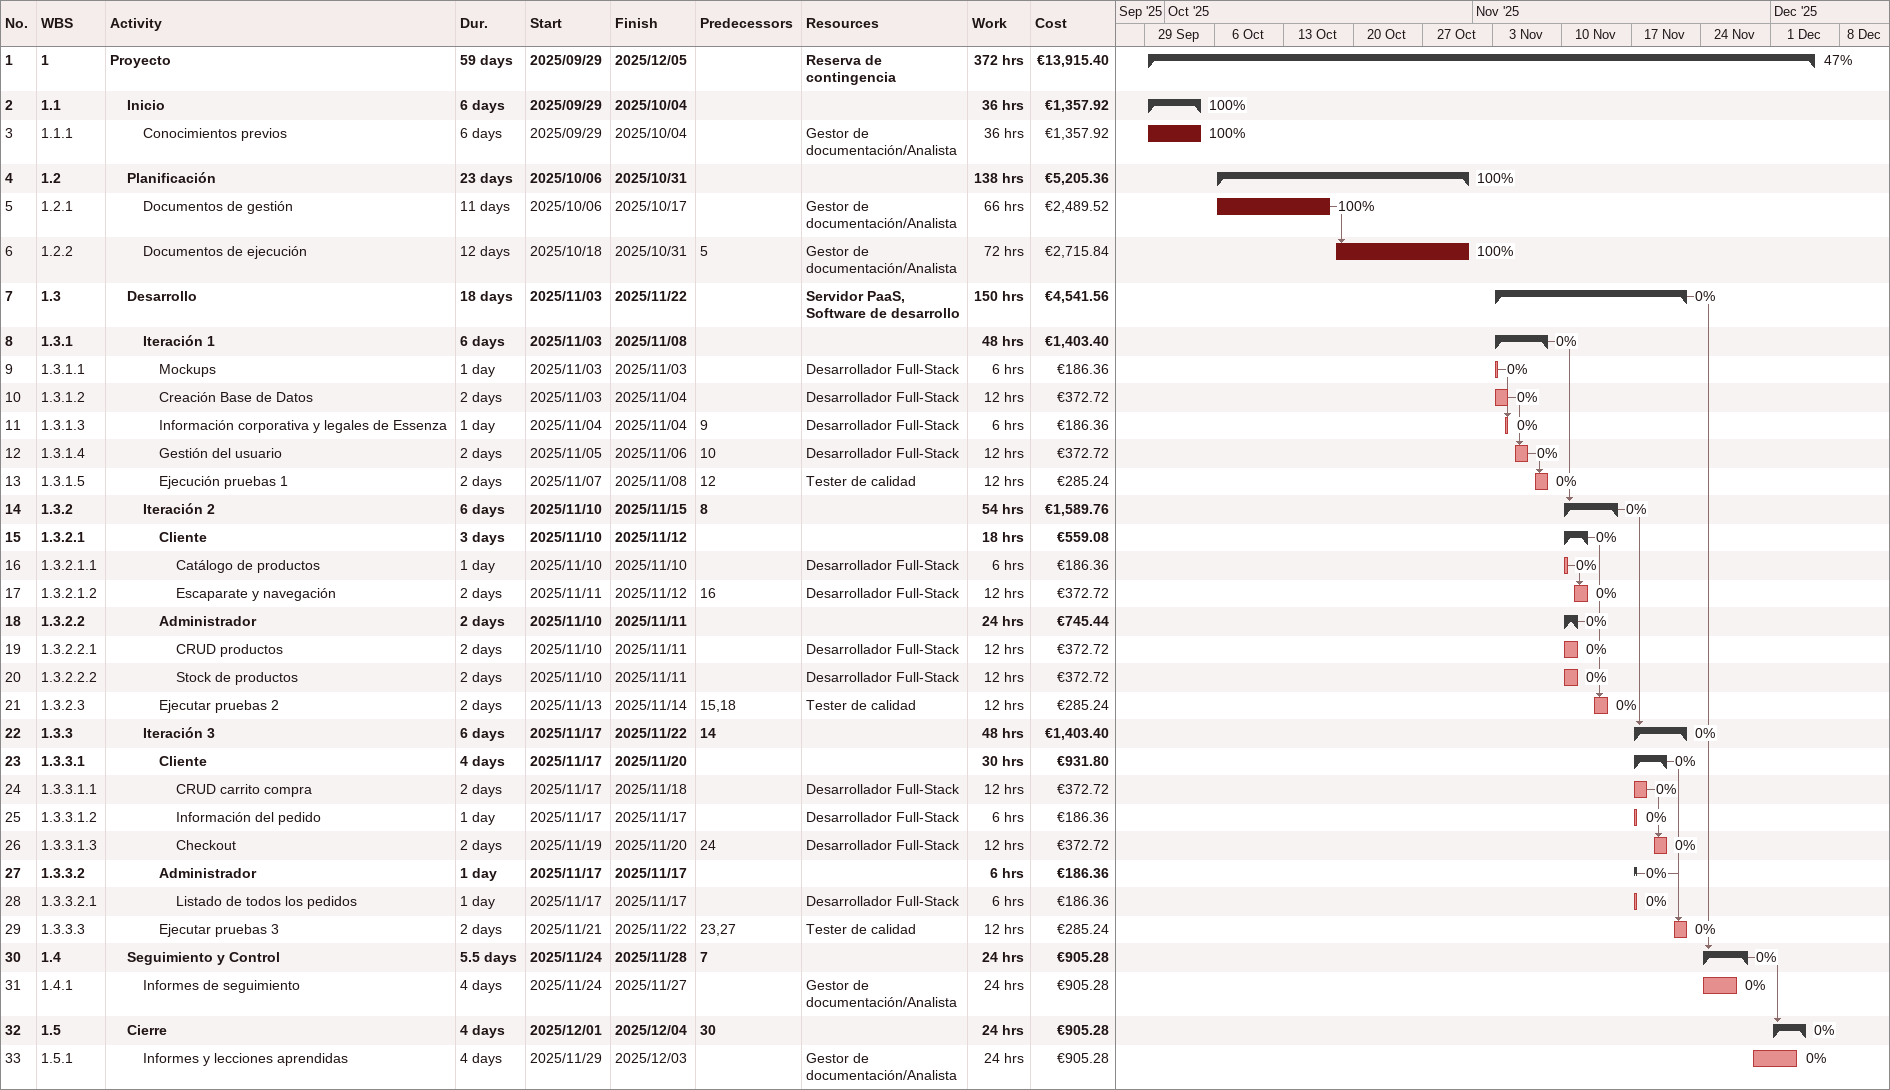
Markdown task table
| ID | WBS | Task | Duration | Start | Finish | Predecessors | Resources | % complete | Work (h) | Cost (€) |
|---|---|---|---|---|---|---|---|---|---|---|
| 1 | 1 | **Proyecto** | 59d | 2025-09-29 | 2025-12-05 |  | Reserva de contingencia | 47 | 372 | 13915.40 |
| 2 | 1.1 | **Inicio** | 6d | 2025-09-29 | 2025-10-04 |  |  | 100 | 36 | 1357.92 |
| 3 | 1.1.1 | Conocimientos previos | 6d | 2025-09-29 | 2025-10-04 |  | Gestor de documentación/Analista | 100 | 36 | 1357.92 |
| 4 | 1.2 | **Planificación** | 23d | 2025-10-06 | 2025-10-31 |  |  | 100 | 138 | 5205.36 |
| 5 | 1.2.1 | Documentos de gestión | 11d | 2025-10-06 | 2025-10-17 |  | Gestor de documentación/Analista | 100 | 66 | 2489.52 |
| 6 | 1.2.2 | Documentos de ejecución | 12d | 2025-10-18 | 2025-10-31 | 5 | Gestor de documentación/Analista | 100 | 72 | 2715.84 |
| 7 | 1.3 | **Desarrollo** | 18d | 2025-11-03 | 2025-11-22 |  | Servidor PaaS, Software de desarrollo | 0 | 150 | 4541.56 |
| 8 | 1.3.1 | **Iteración 1** | 6d | 2025-11-03 | 2025-11-08 |  |  | 0 | 48 | 1403.40 |
| 9 | 1.3.1.1 | Mockups | 1d | 2025-11-03 | 2025-11-03 |  | Desarrollador Full-Stack | 0 | 6 | 186.36 |
| 10 | 1.3.1.2 | Creación Base de Datos | 2d | 2025-11-03 | 2025-11-04 |  | Desarrollador Full-Stack | 0 | 12 | 372.72 |
| 11 | 1.3.1.3 | Información corporativa y legales de Essenza | 1d | 2025-11-04 | 2025-11-04 | 9 | Desarrollador Full-Stack | 0 | 6 | 186.36 |
| 12 | 1.3.1.4 | Gestión del usuario | 2d | 2025-11-05 | 2025-11-06 | 10 | Desarrollador Full-Stack | 0 | 12 | 372.72 |
| 13 | 1.3.1.5 | Ejecución pruebas 1 | 2d | 2025-11-07 | 2025-11-08 | 12 | Tester de calidad | 0 | 12 | 285.24 |
| 14 | 1.3.2 | **Iteración 2** | 6d | 2025-11-10 | 2025-11-15 | 8 |  | 0 | 54 | 1589.76 |
| 15 | 1.3.2.1 | **Cliente** | 3d | 2025-11-10 | 2025-11-12 |  |  | 0 | 18 | 559.08 |
| 16 | 1.3.2.1.1 | Catálogo de productos | 1d | 2025-11-10 | 2025-11-10 |  | Desarrollador Full-Stack | 0 | 6 | 186.36 |
| 17 | 1.3.2.1.2 | Escaparate y navegación | 2d | 2025-11-11 | 2025-11-12 | 16 | Desarrollador Full-Stack | 0 | 12 | 372.72 |
| 18 | 1.3.2.2 | **Administrador** | 2d | 2025-11-10 | 2025-11-11 |  |  | 0 | 24 | 745.44 |
| 19 | 1.3.2.2.1 | CRUD productos | 2d | 2025-11-10 | 2025-11-11 |  | Desarrollador Full-Stack | 0 | 12 | 372.72 |
| 20 | 1.3.2.2.2 | Stock de productos | 2d | 2025-11-10 | 2025-11-11 |  | Desarrollador Full-Stack | 0 | 12 | 372.72 |
| 21 | 1.3.2.3 | Ejecutar pruebas 2 | 2d | 2025-11-13 | 2025-11-14 | 15, 18 | Tester de calidad | 0 | 12 | 285.24 |
| 22 | 1.3.3 | **Iteración 3** | 6d | 2025-11-17 | 2025-11-22 | 14 |  | 0 | 48 | 1403.40 |
| 23 | 1.3.3.1 | **Cliente** | 4d | 2025-11-17 | 2025-11-20 |  |  | 0 | 30 | 931.80 |
| 24 | 1.3.3.1.1 | CRUD carrito compra | 2d | 2025-11-17 | 2025-11-18 |  | Desarrollador Full-Stack | 0 | 12 | 372.72 |
| 25 | 1.3.3.1.2 | Información del pedido | 1d | 2025-11-17 | 2025-11-17 |  | Desarrollador Full-Stack | 0 | 6 | 186.36 |
| 26 | 1.3.3.1.3 | Checkout | 2d | 2025-11-19 | 2025-11-20 | 24 | Desarrollador Full-Stack | 0 | 12 | 372.72 |
| 27 | 1.3.3.2 | **Administrador** | 1d | 2025-11-17 | 2025-11-17 |  |  | 0 | 6 | 186.36 |
| 28 | 1.3.3.2.1 | Listado de todos los pedidos | 1d | 2025-11-17 | 2025-11-17 |  | Desarrollador Full-Stack | 0 | 6 | 186.36 |
| 29 | 1.3.3.3 | Ejecutar pruebas 3 | 2d | 2025-11-21 | 2025-11-22 | 23, 27 | Tester de calidad | 0 | 12 | 285.24 |
| 30 | 1.4 | **Seguimiento y Control** | 5.5d | 2025-11-24 | 2025-11-28 | 7 |  | 0 | 24 | 905.28 |
| 31 | 1.4.1 | Informes de seguimiento | 4d | 2025-11-24 | 2025-11-27 |  | Gestor de documentación/Analista | 0 | 24 | 905.28 |
| 32 | 1.5 | **Cierre** | 4d | 2025-12-01 | 2025-12-04 | 30 |  | 0 | 24 | 905.28 |
| 33 | 1.5.1 | Informes y lecciones aprendidas | 4d | 2025-11-29 | 2025-12-03 |  | Gestor de documentación/Analista | 0 | 24 | 905.28 |
